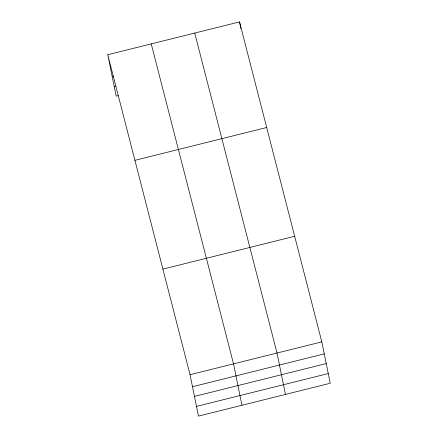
<?xml version="1.0" encoding="UTF-8"?>
<svg xmlns="http://www.w3.org/2000/svg" width="438" height="438" viewBox="0 0 438 438"><rect width="100%" height="100%" fill="white"/><g stroke="black" fill="none" stroke-linecap="round" stroke-linejoin="round"><path stroke-width="0.66" d="M107.764 54.739L239.531 21.9L321.815 341.864L330.236 383.261L198.469 416.1L190.048 374.709L107.764 54.739L116.185 96.136L118.161 95.643M112.183 76.447L113.497 76.119M114.214 86.439L115.528 86.111M134.92 160.33L266.682 127.491M162.892 269.118L294.659 236.279M190.048 374.709L321.815 341.864M192.496 386.721L324.257 353.877M194.467 396.417L326.233 363.573M196.498 406.404L328.265 373.565M194.729 33.064L277.013 353.033L285.434 394.424M151.247 43.904L233.531 363.868L241.951 405.265M239.531 21.9L240.889 28.574"/></g></svg>
